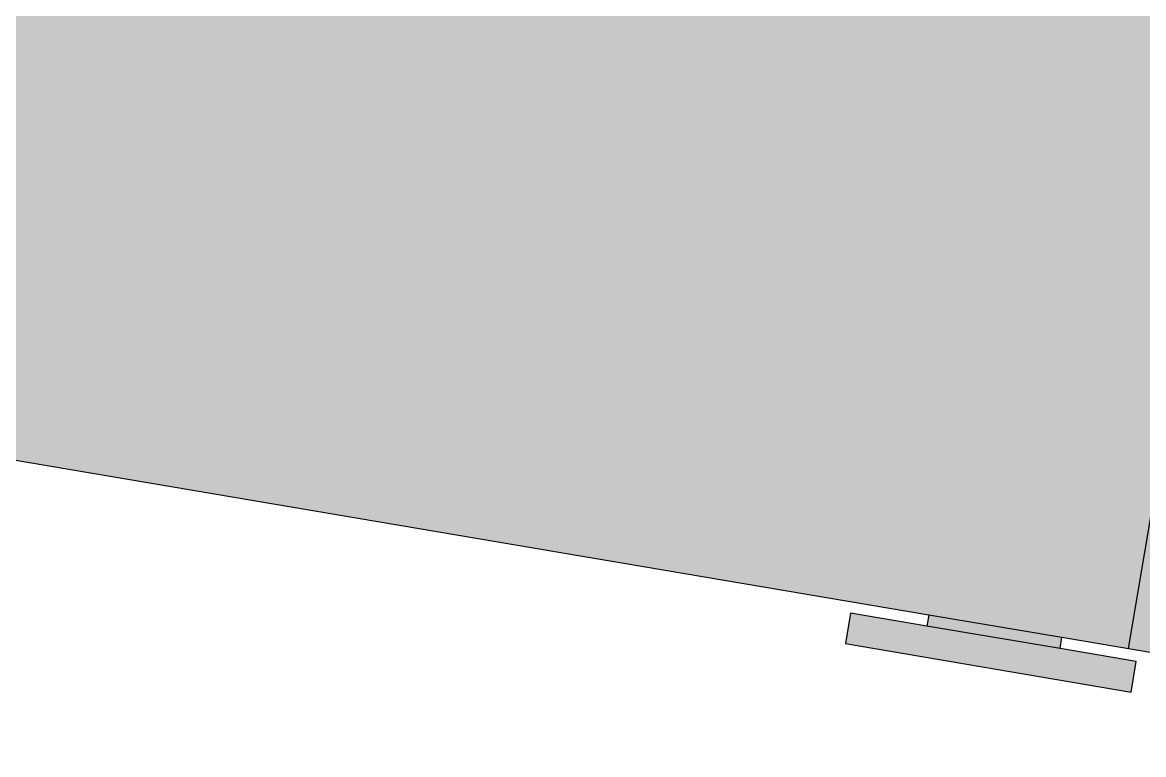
# Model space of a CAD drawing. Header units: millimetres. Extents: x -9400 to 16593, y -27108 to 22430.
# Drawn here: x -3261.2 to -2970.9, y -21753.7 to -21564 of the extents above; entities that cross this region are included whole.
import ezdxf

# ---------------------------------------------------------------- set-up
doc = ezdxf.new("R2010")
doc.units = ezdxf.units.MM
doc.set_wipeout_variables(frame=1)
doc.layers.add('Техника LTM 11200-9.1', color=250, linetype='Continuous')
doc.layers.add('Техника LTM 11200-9.1 Штрих', color=7, linetype='Continuous', true_color=0xffd452)

# ---------------------------------------------------------------- blocks, each defined once
blk = doc.blocks.new('LTM 11200-9.1-20240706.155325')
at = {"color": 0, "linetype": 'ByBlock', "lineweight": -2, "transparency": 16777216}
blk.add_wipeout([(3894.02, 385.99), (3879.02, 385.99), (3879.02, 393.99), (3656.48, 547.49), (3656.48, 547.49), (3624.55, 562.62), (3589.48, 566.85), (3554.87, 559.74), (3524.3, 542.02), (3504.46, 520.81), (3414.02, 393.99), (3414.02, 385.99), (3399.02, 385.99), (3399.02, 277), (0, 277), (0, 277), (-55.89, 271.3), (-109.48, 254.45), (-158.57, 227.12), (-201.13, 190.46), (-235.42, 145.96), (-260.03, 95.46), (-273.94, 41.03), (-276.59, -15.09), (-267.86, -70.58), (-248.11, -123.18), (-218.15, -170.7), (-179.22, -211.21), (-132.92, -243.02), (-81.15, -264.85), (-26.05, -275.77), (0, -277), (4403.97, -277), (4403.97, -277), (4407.8, -276.24), (4411.05, -274.07), (4413.22, -270.82), (4413.97, -266.99), (4413.97, -266.99), (4413.97, 266.99), (4413.97, 266.99), (4413.22, 270.82), (4411.05, 274.07), (4407.8, 276.24), (4403.97, 277), (4403.97, 277), (3894.02, 277), (3894.02, 276.99)], dxfattribs=at)
blk = doc.blocks.new('LTM 11200-9.1-20240707.180436')
at = {"color": 0, "linetype": 'ByBlock', "lineweight": -2, "transparency": 16777216}
blk.add_wipeout([(1467.5, -115), (1467.5, -120), (1392.5, -120), (1392.5, -115), (0, -115), (0, -115), (-35.68, -109.32), (-67.84, -92.86), (-93.31, -67.22), (-109.56, -34.95), (-115, 0.77), (-109.08, 36.41), (-92.4, 68.46), (-66.6, 93.76), (-34.22, 109.79), (0, 115), (1412.5, 115), (1412.5, 118), (1392.5, 118), (1392.5, 126), (1467.5, 126), (1467.5, 118), (1447.5, 118), (1447.5, 115), (1530, 115), (1530, 90), (1507.14, 14.48), (1507.14, 14.48), (1505.54, 7.32), (1505, 0), (1505.54, -7.32), (1507.14, -14.48), (1507.14, -14.48), (1530, -90), (1530, -115)], dxfattribs=at)
at = {"layer": 'Техника LTM 11200-9.1 Штрих', "transparency": 16777216}
h = blk.add_hatch(color=256, dxfattribs=at)
h.dxf.hatch_style = 1
edge = h.paths.add_edge_path()
edge.add_line((1530, -115), (1467.5, -115))
edge.add_line((1467.5, -115), (1467.5, -120))
edge.add_line((1467.5, -120), (1392.5, -120))
edge.add_line((1392.5, -120), (1392.5, -115))
edge.add_line((1392.5, -115), (0, -115))
edge.add_arc((0, 0), 115, 90, 270, ccw=False)
edge.add_line((0, 115), (1412.5, 115))
edge.add_line((1412.5, 115), (1412.5, 118))
edge.add_line((1412.5, 118), (1392.5, 118))
edge.add_line((1392.5, 118), (1392.5, 126))
edge.add_line((1392.5, 126), (1467.5, 126))
edge.add_line((1467.5, 126), (1467.5, 118))
edge.add_line((1467.5, 118), (1447.5, 118))
edge.add_line((1447.5, 118), (1447.5, 115))
edge.add_line((1447.5, 115), (1530, 115))
edge.add_line((1530, 115), (1530, 90))
edge.add_line((1530, 90), (1507.14, 14.48))
edge.add_arc((1555, 0), 50, 163.1607, 196.8393)
edge.add_line((1507.14, -14.48), (1530, -90))
edge.add_line((1530, -90), (1530, -115))
at = {"color": 0, "linetype": 'ByBlock', "lineweight": -2, "transparency": 16777216}
blk.add_lwpolyline([(1530, -115), (1467.5, -115), (1467.5, -120), (1392.5, -120), (1392.5, -115), (0, -115, -1), (0, 115), (1412.5, 115), (1412.5, 118), (1392.5, 118), (1392.5, 126), (1467.5, 126), (1467.5, 118), (1447.5, 118), (1447.5, 115), (1530, 115), (1530, 90), (1507.14, 14.48, 0.148018), (1507.14, -14.48), (1530, -90), (1530, -115)], format="xyb", dxfattribs=at)
for points in [[(1447.5, 118), (1412.5, 118)], [(1412.5, 115), (1447.5, 115)], [(1464.98, 115), (1464.98, -115)]]:
    blk.add_lwpolyline(points, dxfattribs=at)
blk = doc.blocks.new('Liebherr LTM 11200-9.1 План')
at = {"color": 0, "linetype": 'ByBlock', "lineweight": -2, "transparency": 16777216, "xscale": -1, "rotation": 234.383953396031}
blk.add_blockref('LTM 11200-9.1-20240706.155325', (2200.01, 1185.01), dxfattribs=at)
at = {"color": 0, "linetype": 'ByBlock', "lineweight": -2, "transparency": 16777216, "xscale": -1, "rotation": 350.3806972513832}
blk.add_blockref('LTM 11200-9.1-20240707.180436', (4400, 1368), dxfattribs=at)

msp = doc.modelspace()

# ---------------------------------------------------------------- block references
at = {"layer": 'Техника LTM 11200-9.1', "rotation": 180}
msp.add_blockref('Liebherr LTM 11200-9.1 План', (0, -20000), dxfattribs=at)

doc.saveas('drawing.dxf')
